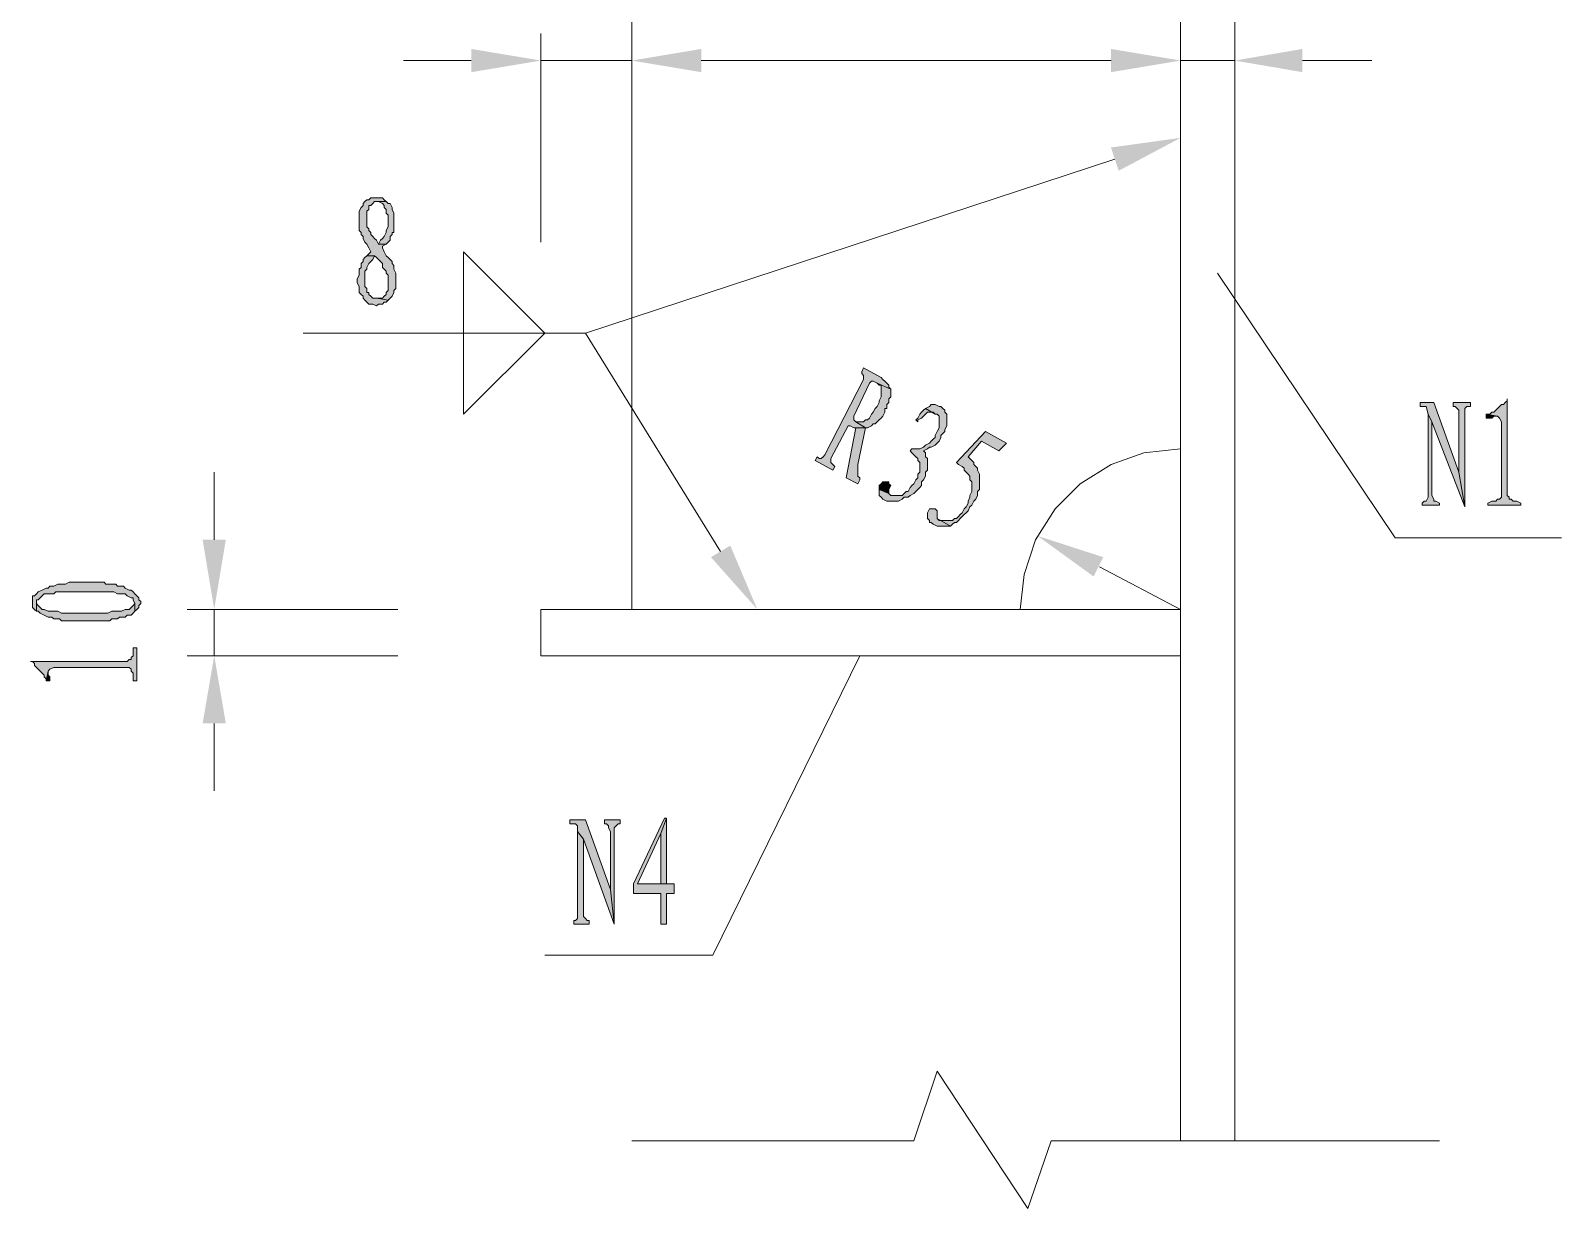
# Model space of a CAD drawing. Header units: inches. Extents: x 20 to 409, y 5 to 283.
# Drawn here: x 321.07 to 354.59, y 96.96 to 122.76 of the extents above; entities that cross this region are included whole.
import ezdxf

# ---------------------------------------------------------------- set-up
doc = ezdxf.new("R2010")
doc.units = ezdxf.units.IN
doc.header["$MEASUREMENT"] = 0
doc.layers.add('C00-00-00', color=7, linetype='Continuous')

msp = doc.modelspace()

# ---------------------------------------------------------------- hatches: boundary and pattern name
at = {"layer": 'C00-00-00'}
h = msp.add_hatch(color=0, dxfattribs=at)
h.dxf.hatch_style = 2
h.paths.add_polyline_path([(330.717, 122.361), (330.717, 121.853), (332.241, 122.107)])
h = msp.add_hatch(color=0, dxfattribs=at)
h.dxf.hatch_style = 2
h.paths.add_polyline_path([(335.755, 122.361), (335.755, 121.853), (334.231, 122.107)])
h = msp.add_hatch(color=0, dxfattribs=at)
h.dxf.hatch_style = 2
h.paths.add_polyline_path([(335.755, 122.361), (335.755, 121.853), (334.231, 122.107)])
h = msp.add_hatch(color=0, dxfattribs=at)
h.dxf.hatch_style = 2
h.paths.add_polyline_path([(344.729, 122.361), (344.729, 121.853), (346.253, 122.107)])
h = msp.add_hatch(color=0, dxfattribs=at)
h.dxf.hatch_style = 2
h.paths.add_polyline_path([(344.729, 122.361), (344.729, 121.853), (346.253, 122.107)])
h = msp.add_hatch(color=0, dxfattribs=at)
h.dxf.hatch_style = 2
h.paths.add_polyline_path([(348.92, 122.361), (348.92, 121.853), (347.439, 122.107)])
h = msp.add_hatch(color=0, dxfattribs=at)
h.dxf.hatch_style = 2
h.paths.add_polyline_path([(344.729, 120.202), (346.253, 120.414), (344.899, 119.694)])
h = msp.add_hatch(color=0, dxfattribs=at)
h.dxf.hatch_style = 2
h.paths.add_polyline_path([(328.685, 119.101), (328.516, 119.101), (328.473, 119.059), (328.431, 119.059), (328.389, 119.017), (328.346, 118.974), (328.346, 118.932), (328.304, 118.89), (328.262, 118.805), (328.262, 118.382), (328.304, 118.339), (328.304, 118.297), (328.346, 118.255), (328.346, 118.212), (328.389, 118.128), (328.431, 118.085), (328.473, 118.001), (328.516, 117.916), (328.473, 117.874), (328.431, 117.831), (328.6, 117.831), (328.643, 117.789), (328.685, 117.747), (328.727, 117.704), (328.77, 117.662), (328.77, 117.577), (328.812, 117.535), (328.854, 117.493), (328.854, 117.45), (328.897, 117.408), (328.897, 117.069), (328.854, 117.027), (328.854, 116.985), (328.812, 116.942), (328.77, 116.9), (328.643, 116.9), (328.897, 116.858), (328.939, 116.9), (328.981, 116.942), (329.024, 117.027), (329.024, 117.069), (329.066, 117.112), (329.066, 117.45), (329.024, 117.535), (329.024, 117.62), (328.981, 117.662), (328.981, 117.704), (328.939, 117.747), (328.897, 117.789), (328.854, 117.831), (328.812, 117.916), (328.77, 118.001), (328.77, 118.043), (328.854, 118.085), (328.685, 118.085), (328.643, 118.17), (328.6, 118.212), (328.558, 118.255), (328.516, 118.297), (328.516, 118.339), (328.473, 118.382), (328.473, 118.424), (328.431, 118.466), (328.431, 118.805), (328.473, 118.847), (328.473, 118.932), (328.516, 118.932), (328.558, 118.974), (328.6, 119.017), (328.854, 119.017), (328.812, 119.059), (328.77, 119.101)])
h = msp.add_hatch(color=0, dxfattribs=at)
h.dxf.hatch_style = 2
h.paths.add_polyline_path([(328.854, 119.017), (328.643, 119.017), (328.685, 119.017), (328.77, 118.974), (328.812, 118.932), (328.812, 118.89), (328.854, 118.847), (328.854, 118.763), (328.897, 118.72), (328.897, 118.466), (328.854, 118.382), (328.854, 118.339), (328.812, 118.255), (328.77, 118.212), (328.727, 118.17), (328.685, 118.085), (328.854, 118.085), (328.897, 118.128), (328.939, 118.17), (328.939, 118.255), (328.981, 118.297), (328.981, 118.339), (329.024, 118.339), (329.024, 118.424), (329.024, 118.763), (328.981, 118.847), (328.981, 118.89), (328.939, 118.974), (328.897, 118.974)])
h = msp.add_hatch(color=0, dxfattribs=at)
h.dxf.hatch_style = 2
h.paths.add_polyline_path([(328.431, 117.831), (328.389, 117.789), (328.346, 117.747), (328.346, 117.704), (328.304, 117.662), (328.304, 117.577), (328.262, 117.535), (328.262, 117.408), (328.219, 117.323), (328.219, 117.239), (328.262, 117.154), (328.262, 117.027), (328.304, 116.985), (328.346, 116.942), (328.346, 116.9), (328.389, 116.858), (328.431, 116.815), (328.473, 116.773), (328.558, 116.773), (328.643, 116.731), (328.685, 116.773), (328.727, 116.773), (328.77, 116.773), (328.812, 116.815), (328.854, 116.815), (328.897, 116.858), (328.643, 116.9), (328.558, 116.9), (328.516, 116.942), (328.473, 116.985), (328.473, 117.027), (328.431, 117.027), (328.431, 117.112), (328.389, 117.154), (328.389, 117.493), (328.431, 117.535), (328.431, 117.577), (328.473, 117.662), (328.516, 117.704), (328.558, 117.747), (328.6, 117.831)])
h = msp.add_hatch(color=0, dxfattribs=at)
h.dxf.hatch_style = 2
h.paths.add_polyline_path([(339.692, 115.164), (339.311, 115.376), (339.268, 115.291), (339.268, 115.249), (339.311, 115.207), (339.311, 115.122), (338.464, 113.471), (338.422, 113.429), (338.379, 113.386), (338.337, 113.386), (338.295, 113.429), (338.252, 113.344), (338.633, 113.132), (338.676, 113.217), (338.633, 113.259), (338.591, 113.302), (338.591, 113.386), (338.972, 114.106), (339.014, 114.106), (339.099, 114.064), (339.353, 114.064), (339.141, 114.191), (339.099, 114.233), (339.099, 114.318), (339.438, 115.037), (339.48, 115.08), (339.522, 115.08), (339.607, 115.037), (339.903, 114.91), (339.861, 114.953), (339.861, 114.995), (339.819, 115.037), (339.776, 115.08), (339.734, 115.122)])
h = msp.add_hatch(color=0, dxfattribs=at)
h.dxf.hatch_style = 2
h.paths.add_polyline_path([(339.903, 114.91), (339.607, 115.037), (339.649, 114.995), (339.692, 114.995), (339.692, 114.91), (339.692, 114.741), (339.649, 114.656), (339.649, 114.614), (339.607, 114.529), (339.565, 114.487), (339.522, 114.402), (339.48, 114.36), (339.438, 114.275), (339.395, 114.233), (339.353, 114.233), (339.311, 114.191), (339.141, 114.191), (339.353, 114.064), (339.395, 114.064), (339.48, 114.106), (339.522, 114.148), (339.565, 114.148), (339.607, 114.191), (339.649, 114.233), (339.692, 114.275), (339.734, 114.318), (339.776, 114.402), (339.776, 114.487), (339.819, 114.487), (339.819, 114.572), (339.861, 114.614), (339.861, 114.699), (339.903, 114.741)])
h = msp.add_hatch(color=0, dxfattribs=at)
h.dxf.hatch_style = 2
h.paths.add_polyline_path([(353.408, 114.699), (353.408, 114.656), (353.365, 114.614), (353.323, 114.572), (353.281, 114.572), (353.238, 114.529), (353.196, 114.487), (353.154, 114.445), (353.111, 114.402), (353.069, 114.402), (353.027, 114.36), (352.942, 114.36), (353.196, 114.318), (353.238, 114.275), (353.281, 114.191), (353.281, 112.54), (353.238, 112.497), (353.196, 112.497), (353.154, 112.455), (353.069, 112.455), (352.984, 112.413), (352.984, 112.37), (353.704, 112.37), (353.704, 112.413), (353.619, 112.455), (353.535, 112.455), (353.492, 112.497), (353.45, 112.497), (353.45, 112.54), (353.408, 112.582)])
h = msp.add_hatch(color=0, dxfattribs=at)
h.dxf.hatch_style = 2
h.paths.add_polyline_path([(341.004, 114.529), (340.962, 114.529), (340.877, 114.572), (340.792, 114.572), (340.75, 114.529), (340.665, 114.487), (340.877, 114.36), (340.919, 114.36), (340.962, 114.318), (340.962, 114.064), (340.919, 113.979), (340.877, 113.894), (340.877, 113.852), (340.835, 113.81), (340.792, 113.767), (340.75, 113.725), (340.665, 113.683), (340.623, 113.64), (340.538, 113.598), (340.496, 113.598), (340.369, 113.598), (340.327, 113.556), (340.369, 113.513), (340.411, 113.471), (340.454, 113.429), (340.496, 113.386), (340.496, 113.344), (340.538, 113.302), (340.538, 113.09), (340.496, 113.048), (340.496, 112.963), (340.454, 112.921), (340.411, 112.836), (340.369, 112.794), (340.327, 112.751), (340.284, 112.667), (340.242, 112.667), (340.2, 112.624), (340.157, 112.582), (339.903, 112.582), (339.861, 112.624), (339.649, 112.709), (339.649, 112.582), (339.692, 112.54), (339.734, 112.497), (339.819, 112.455), (340.073, 112.455), (340.157, 112.497), (340.2, 112.54), (340.284, 112.54), (340.327, 112.582), (340.411, 112.624), (340.454, 112.667), (340.496, 112.709), (340.538, 112.751), (340.581, 112.794), (340.581, 112.878), (340.623, 112.921), (340.665, 113.005), (340.665, 113.09), (340.708, 113.132), (340.708, 113.386), (340.665, 113.429), (340.665, 113.513), (340.623, 113.556), (340.708, 113.598), (340.75, 113.64), (340.792, 113.64), (340.877, 113.683), (340.919, 113.725), (340.962, 113.767), (341.004, 113.852), (341.004, 113.894), (341.046, 113.937), (341.089, 113.979), (341.089, 114.021), (341.131, 114.106), (341.131, 114.36), (341.089, 114.402), (341.089, 114.445), (341.046, 114.487)])
h = msp.add_hatch(color=0, dxfattribs=at)
h.dxf.hatch_style = 2
h.paths.add_polyline_path([(340.665, 114.487), (340.623, 114.445), (340.581, 114.402), (340.538, 114.36), (340.496, 114.275), (340.454, 114.233), (340.496, 114.191), (340.496, 114.233), (340.581, 114.275), (340.623, 114.318), (340.665, 114.36), (340.708, 114.402), (340.835, 114.402), (340.877, 114.36)])
h = msp.add_hatch(color=0, dxfattribs=at)
h.dxf.hatch_style = 2
h.paths.add_polyline_path([(351.799, 114.614), (351.503, 114.614), (351.503, 114.529), (351.63, 114.529), (351.672, 114.36), (351.757, 114.191), (352.476, 112.328), (352.349, 113.09)])
h = msp.add_hatch(color=0, dxfattribs=at)
h.dxf.hatch_style = 2
h.paths.add_polyline_path([(351.672, 114.36), (351.672, 112.54), (351.63, 112.455), (351.587, 112.455), (351.545, 112.413), (351.545, 112.37), (351.926, 112.37), (351.926, 112.413), (351.841, 112.455), (351.799, 112.455), (351.799, 112.497), (351.757, 112.582), (351.757, 114.191)])
h = msp.add_hatch(color=0, dxfattribs=at)
h.dxf.hatch_style = 2
h.paths.add_polyline_path([(352.603, 114.614), (352.222, 114.614), (352.222, 114.529), (352.265, 114.529), (352.307, 114.487), (352.349, 114.445), (352.349, 113.09), (352.476, 112.328), (352.476, 114.487), (352.519, 114.529), (352.603, 114.529)])
h = msp.add_hatch(color=0, dxfattribs=at)
h.dxf.hatch_style = 2
h.paths.add_polyline_path([(352.942, 114.36), (352.942, 114.275), (352.984, 114.275), (353.069, 114.275), (353.111, 114.318), (353.196, 114.318)])
h = msp.add_hatch(color=0, dxfattribs=at)
h.dxf.hatch_style = 2
h.paths.add_polyline_path([(339.353, 114.064), (339.141, 114.064), (338.93, 112.963), (339.184, 112.836), (339.226, 112.921), (339.226, 112.963), (339.184, 113.005), (339.184, 113.259)])
h = msp.add_hatch(color=0, dxfattribs=at)
h.dxf.hatch_style = 2
h.paths.add_polyline_path([(342.443, 113.725), (341.978, 113.979), (341.343, 113.302), (341.385, 113.259), (341.47, 113.217), (341.512, 113.175), (341.512, 113.132), (341.554, 113.09), (341.597, 113.048), (341.639, 113.005), (341.639, 112.921), (341.681, 112.878), (341.681, 112.667), (341.639, 112.582), (341.639, 112.54), (341.597, 112.455), (341.597, 112.413), (341.554, 112.328), (341.512, 112.286), (341.47, 112.201), (341.427, 112.159), (341.385, 112.116), (341.343, 112.074), (341.3, 112.074), (341.258, 112.032), (340.962, 112.032), (340.919, 112.074), (341.216, 111.905), (341.258, 111.947), (341.3, 111.989), (341.343, 111.989), (341.385, 112.032), (341.427, 112.074), (341.47, 112.116), (341.512, 112.159), (341.554, 112.201), (341.597, 112.243), (341.639, 112.328), (341.681, 112.37), (341.724, 112.455), (341.766, 112.497), (341.808, 112.582), (341.808, 112.667), (341.851, 112.709), (341.851, 113.048), (341.808, 113.132), (341.808, 113.175), (341.766, 113.217), (341.724, 113.259), (341.724, 113.302), (341.681, 113.344), (341.639, 113.386), (341.597, 113.429), (341.893, 113.767), (342.274, 113.556)])
h = msp.add_hatch(color=0, dxfattribs=at)
h.dxf.hatch_style = 2
h.paths.add_polyline_path([(339.819, 112.878), (339.734, 112.878), (339.692, 112.836), (339.649, 112.794), (339.649, 112.709), (339.861, 112.624), (339.861, 112.709), (339.903, 112.794), (339.861, 112.836), (339.861, 112.878)])
h = msp.add_hatch(color=0, dxfattribs=at)
h.dxf.hatch_style = 2
h.paths.add_polyline_path([(340.877, 112.286), (340.75, 112.286), (340.708, 112.201), (340.708, 112.074), (340.75, 112.032), (340.75, 111.989), (340.792, 111.989), (340.835, 111.947), (340.919, 111.905), (341.216, 111.905), (340.919, 112.074), (340.919, 112.243)])
h = msp.add_hatch(color=0, dxfattribs=at)
h.dxf.hatch_style = 2
h.paths.add_polyline_path([(344.56, 111.227), (344.348, 110.804), (343.121, 111.693)])
h = msp.add_hatch(color=0, dxfattribs=at)
h.dxf.hatch_style = 2
h.paths.add_polyline_path([(324.833, 111.608), (325.341, 111.608), (325.087, 110.084)])
h = msp.add_hatch(color=0, dxfattribs=at)
h.dxf.hatch_style = 2
h.paths.add_polyline_path([(336.39, 111.481), (336.982, 110.084), (335.966, 111.227)])
h = msp.add_hatch(color=0, dxfattribs=at)
h.dxf.hatch_style = 2
h.paths.add_polyline_path([(321.107, 110.254), (321.107, 110.127), (321.15, 110.084), (321.192, 110.042), (321.192, 110.296), (321.234, 110.296), (321.277, 110.338), (321.319, 110.381), (321.361, 110.423), (321.573, 110.423), (321.615, 110.465), (322.293, 110.465), (322.885, 110.465), (322.97, 110.423), (323.139, 110.423), (323.182, 110.381), (323.266, 110.338), (323.309, 110.338), (323.309, 110.296), (323.351, 110.211), (323.351, 110.042), (323.393, 110.084), (323.436, 110.127), (323.436, 110.169), (323.478, 110.211), (323.478, 110.254), (323.436, 110.296), (323.436, 110.338), (323.393, 110.381), (323.351, 110.423), (323.309, 110.465), (323.266, 110.508), (323.224, 110.508), (323.139, 110.55), (323.097, 110.592), (322.97, 110.592), (322.928, 110.635), (322.716, 110.635), (322.674, 110.677), (321.912, 110.677), (321.827, 110.635), (321.658, 110.635), (321.573, 110.592), (321.488, 110.592), (321.446, 110.55), (321.404, 110.55), (321.319, 110.508), (321.234, 110.465), (321.192, 110.423), (321.15, 110.381), (321.107, 110.381), (321.107, 110.338)])
h = msp.add_hatch(color=0, dxfattribs=at)
h.dxf.hatch_style = 2
h.paths.add_polyline_path([(321.192, 110.042), (321.234, 110.042), (321.277, 110), (321.361, 109.957), (321.446, 109.915), (321.531, 109.915), (321.573, 109.873), (321.7, 109.873), (321.742, 109.83), (322.801, 109.83), (322.843, 109.873), (322.928, 109.873), (322.97, 109.873), (323.012, 109.915), (323.139, 109.915), (323.182, 109.957), (323.266, 109.957), (323.309, 110), (323.351, 110.042), (323.351, 110.211), (323.309, 110.169), (323.266, 110.127), (323.224, 110.084), (323.139, 110.084), (323.055, 110.042), (322.843, 110.042), (322.758, 110), (321.742, 110), (321.658, 110.042), (321.446, 110.042), (321.361, 110.084), (321.319, 110.084), (321.277, 110.127), (321.234, 110.169), (321.192, 110.211), (321.192, 110.254)])
h = msp.add_hatch(color=0, dxfattribs=at)
h.dxf.hatch_style = 2
h.paths.add_polyline_path([(321.065, 108.941), (321.107, 108.941), (321.15, 108.899), (321.15, 108.857), (321.192, 108.814), (321.234, 108.772), (321.277, 108.73), (321.319, 108.687), (321.361, 108.645), (321.361, 108.603), (321.404, 108.56), (321.404, 108.518), (321.446, 108.73), (321.488, 108.772), (321.573, 108.814), (323.224, 108.814), (323.266, 108.772), (323.266, 108.73), (323.309, 108.687), (323.309, 108.518), (323.393, 108.518), (323.393, 109.238), (323.309, 109.238), (323.309, 109.068), (323.266, 109.026), (323.266, 108.984), (323.224, 108.984), (323.182, 108.941)])
h = msp.add_hatch(color=0, dxfattribs=at)
h.dxf.hatch_style = 2
h.paths.add_polyline_path([(324.833, 107.587), (325.341, 107.587), (325.087, 109.068)])
h = msp.add_hatch(color=0, dxfattribs=at)
h.dxf.hatch_style = 2
h.paths.add_polyline_path([(321.404, 108.518), (321.488, 108.518), (321.488, 108.56), (321.488, 108.603), (321.446, 108.645), (321.446, 108.73)])
h = msp.add_hatch(color=0, dxfattribs=at)
h.dxf.hatch_style = 2
h.paths.add_polyline_path([(333.215, 105.47), (332.876, 105.47), (332.876, 105.385), (333.003, 105.385), (333.045, 105.343), (333.045, 105.216), (333.172, 105.047), (333.85, 103.184), (333.765, 103.946)])
h = msp.add_hatch(color=0, dxfattribs=at)
h.dxf.hatch_style = 2
h.paths.add_polyline_path([(333.977, 105.47), (333.638, 105.47), (333.638, 105.385), (333.68, 105.385), (333.723, 105.343), (333.723, 105.301), (333.765, 105.216), (333.765, 103.946), (333.85, 103.184), (333.85, 105.301), (333.892, 105.343), (333.934, 105.385), (333.977, 105.385)])
h = msp.add_hatch(color=0, dxfattribs=at)
h.dxf.hatch_style = 2
h.paths.add_polyline_path([(334.993, 105.512), (334.95, 105.512), (334.273, 104.073), (334.273, 103.861), (334.866, 103.861), (334.866, 103.184), (334.993, 103.184), (334.993, 103.861), (335.162, 103.861), (335.162, 104.073), (334.993, 104.073), (334.358, 104.073), (334.866, 105.174)])
h = msp.add_hatch(color=0, dxfattribs=at)
h.dxf.hatch_style = 2
h.paths.add_polyline_path([(334.993, 105.512), (334.866, 105.174), (334.866, 104.073), (334.358, 104.073), (334.993, 104.073)])
h = msp.add_hatch(color=0, dxfattribs=at)
h.dxf.hatch_style = 2
h.paths.add_polyline_path([(333.045, 105.216), (333.045, 103.311), (333.003, 103.269), (332.961, 103.269), (332.961, 103.184), (333.299, 103.184), (333.299, 103.269), (333.257, 103.269), (333.215, 103.311), (333.172, 103.353), (333.172, 105.047)])

# ---------------------------------------------------------------- linework, layer by layer
at = {"layer": 'C00-00-00', "color": 0, "lineweight": 0}
for points in [[(334.231, 110.084), (334.231, 129.685)], [(346.253, 98.443), (346.253, 129.685)], [(347.439, 98.443), (347.439, 129.685)], [(334.231, 123.462), (334.231, 121.514)], [(332.241, 118.128), (332.241, 122.7)], [(334.231, 118.128), (334.231, 122.7)], [(346.253, 118.128), (346.253, 122.7)], [(346.253, 118.128), (346.253, 122.7)], [(347.439, 118.128), (347.439, 122.7)], [(330.717, 122.107), (329.235, 122.107)], [(332.241, 122.107), (334.231, 122.107)], [(335.755, 122.107), (344.729, 122.107)], [(335.755, 122.107), (337.236, 122.107)], [(344.729, 122.107), (343.248, 122.107)], [(346.253, 122.107), (347.439, 122.107)], [(348.92, 122.107), (350.444, 122.107)], [(344.814, 119.948), (333.215, 116.138)], [(332.326, 116.138), (330.548, 117.916), (330.548, 116.138)], [(330.548, 117.916), (330.548, 114.36), (332.326, 116.138)], [(354.593, 111.651), (350.952, 111.651), (347.058, 117.45)], [(336.178, 111.354), (333.215, 116.138), (327.034, 116.138)], [(346.253, 113.598), (345.449, 113.513), (344.729, 113.259), (344.052, 112.836), (343.502, 112.286), (343.078, 111.608), (342.824, 110.846), (342.74, 110.084)], [(325.087, 111.608), (325.087, 113.09)], [(346.253, 110.084), (344.475, 111.016)], [(329.108, 110.084), (324.494, 110.084)], [(325.087, 110.084), (325.087, 109.068)], [(346.253, 110.084), (332.241, 110.084), (332.241, 109.068)], [(329.108, 109.068), (324.494, 109.068)], [(332.241, 109.068), (346.253, 109.068)], [(332.326, 102.507), (336.009, 102.507), (339.226, 109.068)], [(325.087, 107.587), (325.087, 106.105)], [(351.926, 98.443), (343.417, 98.443), (342.909, 96.961), (340.919, 99.967), (340.411, 98.443), (334.231, 98.443)]]:
    msp.add_lwpolyline(points, dxfattribs=at)
for points in [[(328.685, 119.101), (328.516, 119.101), (328.473, 119.059), (328.431, 119.059), (328.389, 119.017), (328.346, 118.974), (328.346, 118.932), (328.304, 118.89), (328.262, 118.805), (328.262, 118.382), (328.304, 118.339), (328.304, 118.297), (328.346, 118.255), (328.346, 118.212), (328.389, 118.128), (328.431, 118.085), (328.473, 118.001), (328.516, 117.916), (328.473, 117.874), (328.431, 117.831), (328.6, 117.831), (328.643, 117.789), (328.685, 117.747), (328.727, 117.704), (328.77, 117.662), (328.77, 117.577), (328.812, 117.535), (328.854, 117.493), (328.854, 117.45), (328.897, 117.408), (328.897, 117.069), (328.854, 117.027), (328.854, 116.985), (328.812, 116.942), (328.77, 116.9), (328.643, 116.9), (328.897, 116.858), (328.939, 116.9), (328.981, 116.942), (329.024, 117.027), (329.024, 117.069), (329.066, 117.112), (329.066, 117.45), (329.024, 117.535), (329.024, 117.62), (328.981, 117.662), (328.981, 117.704), (328.939, 117.747), (328.897, 117.789), (328.854, 117.831), (328.812, 117.916), (328.77, 118.001), (328.77, 118.043), (328.854, 118.085), (328.685, 118.085), (328.643, 118.17), (328.6, 118.212), (328.558, 118.255), (328.516, 118.297), (328.516, 118.339), (328.473, 118.382), (328.473, 118.424), (328.431, 118.466), (328.431, 118.805), (328.473, 118.847), (328.473, 118.932), (328.516, 118.932), (328.558, 118.974), (328.6, 119.017), (328.854, 119.017), (328.812, 119.059), (328.77, 119.101)], [(328.854, 119.017), (328.643, 119.017), (328.685, 119.017), (328.77, 118.974), (328.812, 118.932), (328.812, 118.89), (328.854, 118.847), (328.854, 118.763), (328.897, 118.72), (328.897, 118.466), (328.854, 118.382), (328.854, 118.339), (328.812, 118.255), (328.77, 118.212), (328.727, 118.17), (328.685, 118.085), (328.854, 118.085), (328.897, 118.128), (328.939, 118.17), (328.939, 118.255), (328.981, 118.297), (328.981, 118.339), (329.024, 118.339), (329.024, 118.424), (329.024, 118.763), (328.981, 118.847), (328.981, 118.89), (328.939, 118.974), (328.897, 118.974)], [(328.431, 117.831), (328.389, 117.789), (328.346, 117.747), (328.346, 117.704), (328.304, 117.662), (328.304, 117.577), (328.262, 117.535), (328.262, 117.408), (328.219, 117.323), (328.219, 117.239), (328.262, 117.154), (328.262, 117.027), (328.304, 116.985), (328.346, 116.942), (328.346, 116.9), (328.389, 116.858), (328.431, 116.815), (328.473, 116.773), (328.558, 116.773), (328.643, 116.731), (328.685, 116.773), (328.727, 116.773), (328.77, 116.773), (328.812, 116.815), (328.854, 116.815), (328.897, 116.858), (328.643, 116.9), (328.558, 116.9), (328.516, 116.942), (328.473, 116.985), (328.473, 117.027), (328.431, 117.027), (328.431, 117.112), (328.389, 117.154), (328.389, 117.493), (328.431, 117.535), (328.431, 117.577), (328.473, 117.662), (328.516, 117.704), (328.558, 117.747), (328.6, 117.831)], [(339.692, 115.164), (339.311, 115.376), (339.268, 115.291), (339.268, 115.249), (339.311, 115.207), (339.311, 115.122), (338.464, 113.471), (338.422, 113.429), (338.379, 113.386), (338.337, 113.386), (338.295, 113.429), (338.252, 113.344), (338.633, 113.132), (338.676, 113.217), (338.633, 113.259), (338.591, 113.302), (338.591, 113.386), (338.972, 114.106), (339.014, 114.106), (339.099, 114.064), (339.353, 114.064), (339.141, 114.191), (339.099, 114.233), (339.099, 114.318), (339.438, 115.037), (339.48, 115.08), (339.522, 115.08), (339.607, 115.037), (339.903, 114.91), (339.861, 114.953), (339.861, 114.995), (339.819, 115.037), (339.776, 115.08), (339.734, 115.122)], [(339.903, 114.91), (339.607, 115.037), (339.649, 114.995), (339.692, 114.995), (339.692, 114.91), (339.692, 114.741), (339.649, 114.656), (339.649, 114.614), (339.607, 114.529), (339.565, 114.487), (339.522, 114.402), (339.48, 114.36), (339.438, 114.275), (339.395, 114.233), (339.353, 114.233), (339.311, 114.191), (339.141, 114.191), (339.353, 114.064), (339.395, 114.064), (339.48, 114.106), (339.522, 114.148), (339.565, 114.148), (339.607, 114.191), (339.649, 114.233), (339.692, 114.275), (339.734, 114.318), (339.776, 114.402), (339.776, 114.487), (339.819, 114.487), (339.819, 114.572), (339.861, 114.614), (339.861, 114.699), (339.903, 114.741)], [(353.408, 114.699), (353.408, 114.656), (353.365, 114.614), (353.323, 114.572), (353.281, 114.572), (353.238, 114.529), (353.196, 114.487), (353.154, 114.445), (353.111, 114.402), (353.069, 114.402), (353.027, 114.36), (352.942, 114.36), (353.196, 114.318), (353.238, 114.275), (353.281, 114.191), (353.281, 112.54), (353.238, 112.497), (353.196, 112.497), (353.154, 112.455), (353.069, 112.455), (352.984, 112.413), (352.984, 112.37), (353.704, 112.37), (353.704, 112.413), (353.619, 112.455), (353.535, 112.455), (353.492, 112.497), (353.45, 112.497), (353.45, 112.54), (353.408, 112.582)], [(341.004, 114.529), (340.962, 114.529), (340.877, 114.572), (340.792, 114.572), (340.75, 114.529), (340.665, 114.487), (340.877, 114.36), (340.919, 114.36), (340.962, 114.318), (340.962, 114.064), (340.919, 113.979), (340.877, 113.894), (340.877, 113.852), (340.835, 113.81), (340.792, 113.767), (340.75, 113.725), (340.665, 113.683), (340.623, 113.64), (340.538, 113.598), (340.496, 113.598), (340.369, 113.598), (340.327, 113.556), (340.369, 113.513), (340.411, 113.471), (340.454, 113.429), (340.496, 113.386), (340.496, 113.344), (340.538, 113.302), (340.538, 113.09), (340.496, 113.048), (340.496, 112.963), (340.454, 112.921), (340.411, 112.836), (340.369, 112.794), (340.327, 112.751), (340.284, 112.667), (340.242, 112.667), (340.2, 112.624), (340.157, 112.582), (339.903, 112.582), (339.861, 112.624), (339.649, 112.709), (339.649, 112.582), (339.692, 112.54), (339.734, 112.497), (339.819, 112.455), (340.073, 112.455), (340.157, 112.497), (340.2, 112.54), (340.284, 112.54), (340.327, 112.582), (340.411, 112.624), (340.454, 112.667), (340.496, 112.709), (340.538, 112.751), (340.581, 112.794), (340.581, 112.878), (340.623, 112.921), (340.665, 113.005), (340.665, 113.09), (340.708, 113.132), (340.708, 113.386), (340.665, 113.429), (340.665, 113.513), (340.623, 113.556), (340.708, 113.598), (340.75, 113.64), (340.792, 113.64), (340.877, 113.683), (340.919, 113.725), (340.962, 113.767), (341.004, 113.852), (341.004, 113.894), (341.046, 113.937), (341.089, 113.979), (341.089, 114.021), (341.131, 114.106), (341.131, 114.36), (341.089, 114.402), (341.089, 114.445), (341.046, 114.487)], [(340.665, 114.487), (340.623, 114.445), (340.581, 114.402), (340.538, 114.36), (340.496, 114.275), (340.454, 114.233), (340.496, 114.191), (340.496, 114.233), (340.581, 114.275), (340.623, 114.318), (340.665, 114.36), (340.708, 114.402), (340.835, 114.402), (340.877, 114.36)], [(351.799, 114.614), (351.503, 114.614), (351.503, 114.529), (351.63, 114.529), (351.672, 114.36), (351.757, 114.191), (352.476, 112.328), (352.349, 113.09)], [(351.672, 114.36), (351.672, 112.54), (351.63, 112.455), (351.587, 112.455), (351.545, 112.413), (351.545, 112.37), (351.926, 112.37), (351.926, 112.413), (351.841, 112.455), (351.799, 112.455), (351.799, 112.497), (351.757, 112.582), (351.757, 114.191)], [(352.603, 114.614), (352.222, 114.614), (352.222, 114.529), (352.265, 114.529), (352.307, 114.487), (352.349, 114.445), (352.349, 113.09), (352.476, 112.328), (352.476, 114.487), (352.519, 114.529), (352.603, 114.529)], [(352.942, 114.36), (352.942, 114.275), (352.984, 114.275), (353.069, 114.275), (353.111, 114.318), (353.196, 114.318)], [(339.353, 114.064), (339.141, 114.064), (338.93, 112.963), (339.184, 112.836), (339.226, 112.921), (339.226, 112.963), (339.184, 113.005), (339.184, 113.259)], [(342.443, 113.725), (341.978, 113.979), (341.343, 113.302), (341.385, 113.259), (341.47, 113.217), (341.512, 113.175), (341.512, 113.132), (341.554, 113.09), (341.597, 113.048), (341.639, 113.005), (341.639, 112.921), (341.681, 112.878), (341.681, 112.667), (341.639, 112.582), (341.639, 112.54), (341.597, 112.455), (341.597, 112.413), (341.554, 112.328), (341.512, 112.286), (341.47, 112.201), (341.427, 112.159), (341.385, 112.116), (341.343, 112.074), (341.3, 112.074), (341.258, 112.032), (340.962, 112.032), (340.919, 112.074), (341.216, 111.905), (341.258, 111.947), (341.3, 111.989), (341.343, 111.989), (341.385, 112.032), (341.427, 112.074), (341.47, 112.116), (341.512, 112.159), (341.554, 112.201), (341.597, 112.243), (341.639, 112.328), (341.681, 112.37), (341.724, 112.455), (341.766, 112.497), (341.808, 112.582), (341.808, 112.667), (341.851, 112.709), (341.851, 113.048), (341.808, 113.132), (341.808, 113.175), (341.766, 113.217), (341.724, 113.259), (341.724, 113.302), (341.681, 113.344), (341.639, 113.386), (341.597, 113.429), (341.893, 113.767), (342.274, 113.556)], [(339.819, 112.878), (339.734, 112.878), (339.692, 112.836), (339.649, 112.794), (339.649, 112.709), (339.861, 112.624), (339.861, 112.709), (339.903, 112.794), (339.861, 112.836), (339.861, 112.878)], [(340.877, 112.286), (340.75, 112.286), (340.708, 112.201), (340.708, 112.074), (340.75, 112.032), (340.75, 111.989), (340.792, 111.989), (340.835, 111.947), (340.919, 111.905), (341.216, 111.905), (340.919, 112.074), (340.919, 112.243)], [(321.107, 110.254), (321.107, 110.127), (321.15, 110.084), (321.192, 110.042), (321.192, 110.296), (321.234, 110.296), (321.277, 110.338), (321.319, 110.381), (321.361, 110.423), (321.573, 110.423), (321.615, 110.465), (322.293, 110.465), (322.885, 110.465), (322.97, 110.423), (323.139, 110.423), (323.182, 110.381), (323.266, 110.338), (323.309, 110.338), (323.309, 110.296), (323.351, 110.211), (323.351, 110.042), (323.393, 110.084), (323.436, 110.127), (323.436, 110.169), (323.478, 110.211), (323.478, 110.254), (323.436, 110.296), (323.436, 110.338), (323.393, 110.381), (323.351, 110.423), (323.309, 110.465), (323.266, 110.508), (323.224, 110.508), (323.139, 110.55), (323.097, 110.592), (322.97, 110.592), (322.928, 110.635), (322.716, 110.635), (322.674, 110.677), (321.912, 110.677), (321.827, 110.635), (321.658, 110.635), (321.573, 110.592), (321.488, 110.592), (321.446, 110.55), (321.404, 110.55), (321.319, 110.508), (321.234, 110.465), (321.192, 110.423), (321.15, 110.381), (321.107, 110.381), (321.107, 110.338)], [(321.192, 110.042), (321.234, 110.042), (321.277, 110), (321.361, 109.957), (321.446, 109.915), (321.531, 109.915), (321.573, 109.873), (321.7, 109.873), (321.742, 109.83), (322.801, 109.83), (322.843, 109.873), (322.928, 109.873), (322.97, 109.873), (323.012, 109.915), (323.139, 109.915), (323.182, 109.957), (323.266, 109.957), (323.309, 110), (323.351, 110.042), (323.351, 110.211), (323.309, 110.169), (323.266, 110.127), (323.224, 110.084), (323.139, 110.084), (323.055, 110.042), (322.843, 110.042), (322.758, 110), (321.742, 110), (321.658, 110.042), (321.446, 110.042), (321.361, 110.084), (321.319, 110.084), (321.277, 110.127), (321.234, 110.169), (321.192, 110.211), (321.192, 110.254)], [(321.065, 108.941), (321.107, 108.941), (321.15, 108.899), (321.15, 108.857), (321.192, 108.814), (321.234, 108.772), (321.277, 108.73), (321.319, 108.687), (321.361, 108.645), (321.361, 108.603), (321.404, 108.56), (321.404, 108.518), (321.446, 108.73), (321.488, 108.772), (321.573, 108.814), (323.224, 108.814), (323.266, 108.772), (323.266, 108.73), (323.309, 108.687), (323.309, 108.518), (323.393, 108.518), (323.393, 109.238), (323.309, 109.238), (323.309, 109.068), (323.266, 109.026), (323.266, 108.984), (323.224, 108.984), (323.182, 108.941)], [(321.404, 108.518), (321.488, 108.518), (321.488, 108.56), (321.488, 108.603), (321.446, 108.645), (321.446, 108.73)], [(333.215, 105.47), (332.876, 105.47), (332.876, 105.385), (333.003, 105.385), (333.045, 105.343), (333.045, 105.216), (333.172, 105.047), (333.85, 103.184), (333.765, 103.946)], [(333.977, 105.47), (333.638, 105.47), (333.638, 105.385), (333.68, 105.385), (333.723, 105.343), (333.723, 105.301), (333.765, 105.216), (333.765, 103.946), (333.85, 103.184), (333.85, 105.301), (333.892, 105.343), (333.934, 105.385), (333.977, 105.385)], [(334.993, 105.512), (334.95, 105.512), (334.273, 104.073), (334.273, 103.861), (334.866, 103.861), (334.866, 103.184), (334.993, 103.184), (334.993, 103.861), (335.162, 103.861), (335.162, 104.073), (334.993, 104.073), (334.358, 104.073), (334.866, 105.174)], [(334.993, 105.512), (334.866, 105.174), (334.866, 104.073), (334.358, 104.073), (334.993, 104.073)], [(333.045, 105.216), (333.045, 103.311), (333.003, 103.269), (332.961, 103.269), (332.961, 103.184), (333.299, 103.184), (333.299, 103.269), (333.257, 103.269), (333.215, 103.311), (333.172, 103.353), (333.172, 105.047)]]:
    msp.add_lwpolyline(points, close=True, dxfattribs=at)

doc.saveas('drawing.dxf')
